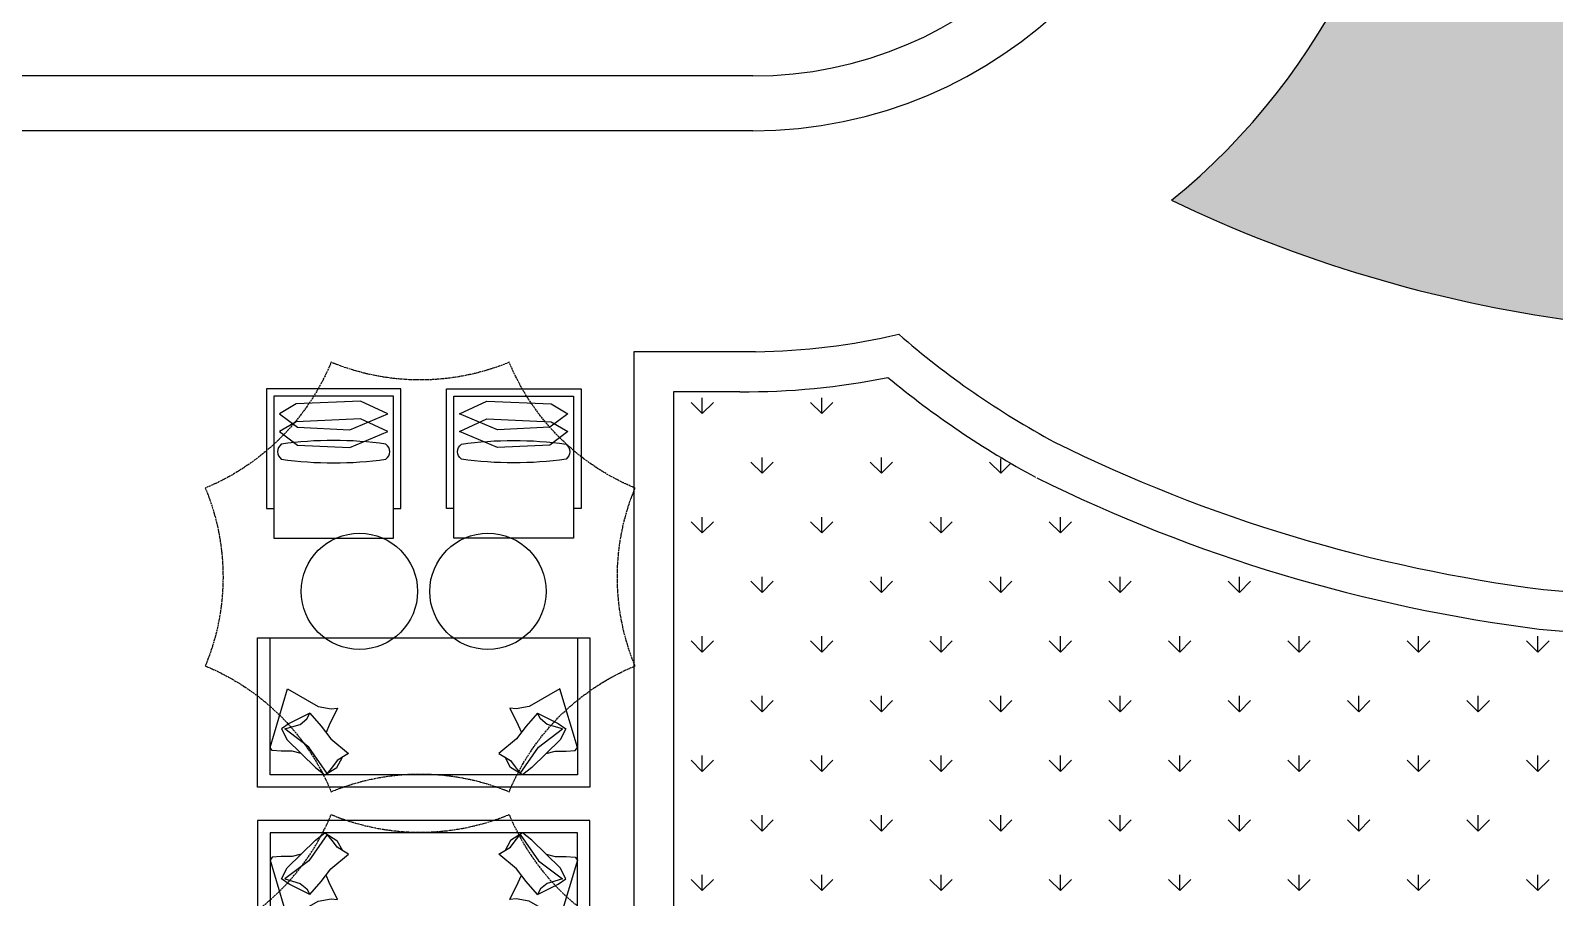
# Model space of a CAD drawing. Header units: millimetres. Extents: x -6033 to 120673, y -4970 to 90533.
# Drawn here: x 62877 to 72050, y 44494 to 49717 of the extents above; entities that cross this region are included whole.
import ezdxf

# ---------------------------------------------------------------- set-up
doc = ezdxf.new("R2010")
doc.units = ezdxf.units.MM
doc.linetypes.add('I-AR$0$ACAD_ISO02W100', pattern=[15, 12, -3])
for name, color, linetype in [('I-AR$0$3-地面', 8, 'Continuous'), ('I-AR$0$9-填充', 8, 'Continuous'), ('I-AR$0$A-stairs', 2, 'Continuous'), ('I-AR$0$L-ELEV-MARK', 253, 'Continuous'), ('I-AR$0$P-平面活动家具', 1, 'Continuous')]:
    doc.layers.add(name, color=color, linetype=linetype)
doc.layers.add('I-AR$0$I-SCOPE', color=252, linetype='Continuous', lineweight=35)
pattern_1 = [(90, (-273251.6522538068, 190733.4542391462), (-359.2102448, 359.2102448), [95.25, -623.1704896]), (45, (-273251.6522538068, 190733.4542391462), (-359.2102448427661, 359.2102448427661), [95.25, -412.75]), (135, (-273251.6522538068, 190733.4542391462), (-359.2102448427661, -359.2102448427661), [95.25, -412.75])]

# ---------------------------------------------------------------- blocks, each defined once
blk = doc.blocks.new('I-AR$0$pool-sofa')
at = {"layer": 'I-AR$0$P-平面活动家具'}
for points in [[(7569.645446275491, 29240.81226587633), (9569.645446275492, 29240.81226587633), (9569.645446275492, 30140.81226587633), (7569.645446275491, 30140.81226587633)], [(7644.645446275491, 29315.81226587633), (9494.645446275492, 29315.81226587633), (9494.645446275492, 30140.81226587633), (7644.645446275491, 30140.81226587633)]]:
    blk.add_lwpolyline(points, close=True, dxfattribs=at)
at = {"layer": 'I-AR$0$P-平面活动家具', "ltscale": 0.05}
for points in [[(7832.800743481449, 29443.53543106959), (7777.769579566418, 29458.84280850624), (7712.50853556313, 29458.14327797413), (7657.906206452403, 29461.9600401651), (7644.645446275491, 29479.58301202728), (7749.224546663593, 29833.74812315072), (7934.261296441588, 29726.56131630413), (8013.597204655495, 29713.76549831953), (8050.530895682182, 29716.36299936542), (8001.427003691336, 29614.14862435039), (7981.890629327142, 29570.84494636593)], [(9306.490149069534, 29443.53543106959), (9361.521312984565, 29458.84280850624), (9426.782356987853, 29458.14327797413), (9481.38468609858, 29461.9600401651), (9494.645446275492, 29479.58301202728), (9390.06634588739, 29833.74812315072), (9205.029596109394, 29726.56131630413), (9125.693687895488, 29713.76549831953), (9088.759996868801, 29716.36299936542), (9137.863888859647, 29614.14862435039), (9157.40026322384, 29570.84494636593)], [(7884.084236087975, 29686.25673113834), (7759.934822180657, 29625.10607598008), (7714.057348157351, 29592.1354078051), (7747.477051456633, 29526.75511458905), (7918.124435506251, 29360.31574755012), (7975.053166820783, 29315.81226587633), (8047.833063458223, 29360.54513162712), (8080.14926131544, 29421.92777728642)], [(9255.206656463008, 29686.25673113834), (9379.356070370326, 29625.10607598008), (9425.233544393632, 29592.1354078051), (9391.81384109435, 29526.75511458905), (9221.166457044732, 29360.31574755012), (9164.2377257302, 29315.81226587633), (9091.45782909276, 29360.54513162712), (9059.141631235543, 29421.92777728642)]]:
    blk.add_lwpolyline(points, dxfattribs=at)
for points in [[(8019.864115362971, 29363.31837857309), (7989.035032039682, 29324.4059700265), (7879.297535216071, 29483.26210530161), (7734.220356549208, 29592.1354078051), (7826.088429307579, 29619.6608544982), (7867.219264737038, 29653.29588639975), (7884.084236087975, 29686.25673113834), (7953.487036977486, 29609.46646813974), (8010.294221676812, 29532.22342459212), (8116.617022943682, 29443.74565028765), (8087.46006959681, 29426.54421303807), (8048.110757637259, 29401.69695080085)], [(9119.426777188011, 29363.31837857309), (9150.2558605113, 29324.4059700265), (9259.993357334912, 29483.26210530161), (9405.070536001775, 29592.1354078051), (9313.202463243404, 29619.6608544982), (9272.071627813944, 29653.29588639975), (9255.206656463008, 29686.25673113834), (9185.803855573497, 29609.46646813974), (9128.99667087417, 29532.22342459212), (9022.6738696073, 29443.74565028765), (9051.830822954173, 29426.54421303807), (9091.180134913724, 29401.69695080085)]]:
    blk.add_lwpolyline(points, close=True, dxfattribs=at)
blk = doc.blocks.new('I-AR$0$pool-chair')
at = {"layer": 'I-AR$0$P-平面活动家具'}
blk.add_lwpolyline([(7583.431403038206, 27375.4592798413), (8383.431403038148, 27375.45927984094), (8383.431403038156, 28325.45927984115), (7583.431403038211, 28325.45927984151)], close=True, dxfattribs=at)
for points in [[(7583.43140303821, 28125.45927984133), (7533.43140303821, 28125.45927984133), (7533.431403038183, 27325.45927984133), (8433.431403038183, 27325.45927984133), (8433.431403038188, 28125.45927984133), (8383.431403038154, 28125.45927984133)], [(7621.04293952445, 27611.40440998139), (7802.902928042509, 27527.29669840267), (8233.14011066156, 27546.28981285827), (8345.666630010122, 27611.25702909514), (8224.993877631896, 27702.29258525936), (7874.840591478445, 27718.57611960085), (7621.04293952445, 27611.40440998139)], [(7621.04293952445, 27492.02656301955), (7802.902928042509, 27407.91885144083), (8233.14011066156, 27426.91196589643), (8345.666630010122, 27491.8791821333), (8224.993877631896, 27582.91473829752), (7874.840591478445, 27599.19827263901), (7621.04293952445, 27492.02656301955)]]:
    blk.add_lwpolyline(points, dxfattribs=at)
for centre, radius, start, end in [((7670.931403038167, 27745.98108734847), 62.49999999998617, 126.8698976458505, 233.1301023541421), ((7983.431403038182, 25358.48108734848), 2462.500000000003, 81.82876644005023, 98.17123355994975), ((8295.9314030382, 27745.98108734847), 62.49999999998617, 306.8698976458361, 53.13010235418405), ((7983.431403038182, 30133.48108734849), 2462.500000000003, 261.828766440026, 278.1712335599741)]:
    blk.add_arc(centre, radius, start, end, dxfattribs=at)
blk = doc.blocks.new('I-AR$0$A$C5e96f56e')
at = {"layer": 'I-AR$0$L-ELEV-MARK', "color": 252, "linetype": 'I-AR$0$ACAD_ISO02W100'}
for centre, start, end in [((-989.9494936630363, 2389.94949366356), 270, 314.9999999976418), ((989.9494936595438, 2389.949493663502), 225, 270), ((-2389.949493663036, 989.9494936636183), 314.9999999976418, 0), ((2389.949493667344, 989.9494936636765), 180, 225), ((-2389.94949366292, -989.9494936589617), 0, 45), ((2389.949493667344, -989.9494936589035), 134.9999999976418, 180), ((-989.9494936630363, -2389.949493658787), 45, 90), ((989.9494936595438, -2389.949493658787), 90, 134.9999999976418)]:
    blk.add_arc(centre, 1400, start, end, dxfattribs=at)
blk = doc.blocks.new('I-AR')
at = {"layer": 'I-AR$0$9-填充'}
h = blk.add_hatch(dxfattribs=at)
h.set_pattern_fill('GRASS', color=256, scale=20)
h.set_pattern_definition(pattern_1)
edge = h.paths.add_edge_path()
edge.add_line((96200, 65940), (67080, 65940))
edge.add_line((67080, 65940), (67098.56772479462, 65404.42143392797))
edge.add_arc((66800.59285495663, 58350.82716810788), 7059.885345376705, 59.555843105020074, 87.58101235503852, ccw=False)
edge.add_arc((66906.49363074219, 58690.435928249), 6713.926906089807, -7.215279069314988, 58.866463392851585, ccw=False)
edge.add_arc((66662.11441001808, 58632.79464086366), 6949.686958628766, 311.2033822070371, 353.509241579528, ccw=False)
edge.add_line((71240.10862691654, 53404.01679389164), (71240.10862691654, 51864.1770050895))
edge.add_arc((67179.426417273, 51841.1126786668), 4060.747710812019, -50.80688439189572, 0.32543161034237755, ccw=False)
edge.add_arc((73234.28660323424, 55945.38266907228), 8047.017238033767, 244.3073907732731, 262.3810128212969)
edge.add_arc((72594.40225089621, 52652.27799340905), 4702.300663284884, 264.7896409812221, 298.7984684725511)
edge.add_arc((72620.93916342175, 53741.83595042868), 5670.870263654464, 293.2517854655098, 330.6093027463011)
edge.add_arc((73250.80273834476, 52752.0384155091), 4669.216621075791, 337.4147043296702, 357.6494503984037)
edge.add_arc((84681.55240436131, 51782.82073227296), 6810.015933267933, 142.3864570404765, 173.4423989128501, ccw=False)
edge.add_arc((84374.33677422674, 52142.85514023763), 6347.66766899079, 93.15542869634908, 143.2683220727298, ccw=False)
edge.add_arc((84658.98816873273, 52466.32591896318), 6047.901985582997, 43.873240230559304, 96.0179040917115, ccw=False)
edge.add_arc((84453.25547138369, 51889.92360785799), 6601.338333766303, -39.79963821011472, 46.242770026181006, ccw=False)
edge.add_arc((81977.60784296179, 54545.90765867641), 10213.63518444022, 299.3577383532407, 317.6421154930655, ccw=False)
edge.add_arc((89994.78118272172, 40495.08083228706), 5964.052808016905, 120.308866941474, 149.0495847369888)
edge.add_arc((87881.37239511451, 41845.80067141893), 3457.635540556235, 150.2340941762149, 180.1543724875687)
edge.add_arc((85724.12870252365, 42303.87885726741), 1381.826173200813, 199.7699118248811, 246.5201334327749)
edge.add_arc((82877.2327868999, 37779.21967953871), 3985.327974789196, -35.309581790730476, 54.816404415500074, ccw=False)
edge.add_arc((80299.08139790548, 40760.85994444831), 7869.279253358517, 301.873360268039, 317.80806438167986, ccw=False)
edge.add_arc((84638.83056885703, 33541.60470388152), 567.3400906768735, 108.9700077243262, 192.3596683134018)
edge.add_arc((84831.74482778413, 33583.87731577703), 764.8315715407028, 192.3596683134025, 228.2216972283975)
edge.add_arc((87824.90804032749, 35941.96613408843), 4565.624419428991, 219.897175101431, 247.6207879858491)
edge.add_arc((89768.45910380734, 40705.18112126525), 9710.085716633463, 247.7172706748629, 260.9367800147598)
edge.add_arc((85123.5449576187, 20762.35167126564), 10812.49754468073, 51.718316115996686, 73.25431967458098, ccw=False)
edge.add_arc((87587.82646075264, 24098.68160498494), 6668.18964409117, 6.697701199655683, 50.579299126780086, ccw=False)
edge.add_line((94210.50790942414, 24876.39849369839), (96200.00000000047, 24876.39849369839))
edge.add_line((96200, 24876.39849369839), (96200, 65940))
h.paths.add_polyline_path([(79188.21396048786, 58194.70486277889), (76733.91714635445, 58362.11796900173), (76901.33025257709, 60816.41478313503), (79355.6270667105, 60649.00167691219)], flags=16)
h.paths.add_polyline_path([(78974.39963007392, 58439.82408297478), (76979.03636655072, 58575.93229941613), (77115.14458299195, 60571.29556293912), (79110.50784651516, 60435.1873464978)], flags=0)
h = blk.add_hatch(dxfattribs=at)
h.set_pattern_fill('GRASS', color=256, scale=20)
h.set_pattern_definition(pattern_1)
h.paths.add_polyline_path([(72039.88993051508, 43323.37970135696), (66736.40636357898, 43323.37970135696), (66736.40636357898, 47540.84223780019), (67135.79376161471, 47540.84223780019, 0.05308976896595777), (68026.54472520901, 47627.04305255288, 0.04941643247635087), (68919.90268008644, 47023.18059761255, 0.08380965647664035), (71946.5396132567, 46110.89822130199, 0.1474850686662842), (75668.74034640007, 46849.23527285215, 0.1651522259988702), (79233.30514703086, 50137.02929380894, 0.08978096657328384), (79769.66950339498, 52404.05356219455, -0.1340931946128999), (80765.71797912335, 54808.82199953339, -0.2199925599541282), (84160.7436819314, 56638.10320494944, -0.2310382246045116), (87686.57099251216, 55333.67627093985, -0.3940001540958336), (88102.9223605222, 48892.5141667682, -0.07905053784504817), (86045.50165902963, 47267.29612624753, 0.1308033536829855), (83263.27495381003, 44495.49076381759, 0.06253693498884307), (82350.18951472128, 41902.81886222624, 0.186529228159533), (79344.38717179978, 39992.32384655465), (72039.88993051508, 39992.32384655465)])
at = {"layer": 'I-AR$0$I-SCOPE'}
h = blk.add_hatch(dxfattribs=at)
h.set_pattern_fill('ANSI31', color=256, scale=200)
h.set_pattern_definition([(45, (0, 0), (-449.0128060534577, 449.0128060534577), [])])
h.paths.add_polyline_path([(63300.00000000001, 72640), (66630, 72640), (66630, 70889.38256153524), (90600, 70889.99999999999), (90600, 66390.00000000001), (96650.00000000001, 66390.00000000001), (96650, 24876.39849369839), (18340, 24876.39849369839), (18340, 66390), (48090, 66390), (48090, 72640), (51400, 72640), (51400, 72649.88673694879), (52869.5, 72649.88673694879), (52869.5, 72640), (55240.00000000001, 72640), (55240.00000000001, 72790.00000000013), (59460, 72790.00000000013), (59460, 72640), (61830.5, 72640), (61830.5, 72649.88673694879), (63300, 72649.88673694879)], flags=16)
h.paths.add_polyline_path([(7330, 0), (7330, -1770), (11180, -1770), (11180, 0), (18450, 0), (18449.99999999991, 2899.999999999971), (27550, 2899.999999999971), (27550, 18090), (37037.33127936907, 18090), (37037.33127936907, 17350), (96200, 17350), (96200, 18120), (114640, 18120), (114640, 84500), (0, 84500), (0, 0)])
at = {"layer": 'I-AR$0$3-地面', "color": 3}
for points in [[(69745.55983149866, 48693.95026289285, 0.07902494152010688), (72167.37394366646, 47969.40725498868, 0.1494903790776967), (74859.64272537129, 48531.55995880257, 0.1644620891196963), (77561.93158908421, 50958.78665213217, 0.0885208693944569), (77916.09067910677, 52560.53832592117, -0.1363426487909869), (79287.02959746541, 55939.19423536878, -0.2222115194932346), (84024.93077127822, 58480.89902467502, -0.2315331471331347), (89018.76880915416, 56657.91645175905, -0.3941242439845038), (89524.98162889248, 47664.37493578097, -0.07995034439916945), (86984.95492966333, 45643.95175931734, 0.126066591511197), (84879.93373723282, 43562.36978284162, 0.1312986331962786), (84423.74940455193, 41836.48474696086, -0.6534515205915413)], [(68934.9408440576, 47021.22286216912, 0.0836926837507415), (71957.62388624763, 46110.89822130199, 0.1474850686662822), (75679.82461939054, 46849.23527285215, 0.1651522259988705), (79244.38942002179, 50137.02929380894, 0.08978096657328317), (79780.75377638591, 52404.05356219452, -0.1340931946129016), (80776.80225211428, 54808.82199953342, -0.2199925599541261), (84171.82795492234, 56638.10320494944, -0.2310382246045153), (87697.6552655031, 55333.67627093982, -0.3940001540958293), (88114.00663351314, 48892.5141667682, -0.0790505378450552), (86056.58593202056, 47267.29612624741, 0.1308033536829759), (83274.35922680097, 44495.49076381765, 0.06253693498884483), (82361.27378771175, 41902.81886222624, 0.06253693498884483)]]:
    blk.add_lwpolyline(points, format="xyb", dxfattribs=at)
at = {"layer": 'I-AR$0$3-地面'}
blk.add_lwpolyline([(69041.38535241177, 47236.32648055154, 0.08359942486663208), (71984.27000692906, 46349.43971727413, 0.147690973347304), (75574.66859247768, 47065.14597210562, 0.1650844092264785), (79028.58007793594, 50242.5725254555, 0.08970594841766578), (79541.54356441321, 52425.37360493073, -0.134439019216058), (80585.93940926623, 54954.33760331661, -0.2196386679101062), (84152.54299380677, 56877.36976071243, -0.2303985674817783), (87866.83845895482, 55504.01492044801, -0.3940411340379707), (88295.23563074181, 48735.02372293684, -0.07920977747029218), (86175.25371138332, 47058.68105980247, 0.1304902195776243), (83485.61422732519, 44381.33630324373, 0.06607052267363284), (82563.128914678, 41695.74592414475, 0.132171397382623)], format="xyb", dxfattribs=at)
blk.add_lwpolyline([(67241.68328749621, 47780.84223780019), (66507.49063656991, 47780.84223780019), (66507.49063656991, 43132.53126981994)], dxfattribs=at)
at = {"layer": 'I-AR$0$3-地面', "color": 3}
blk.add_lwpolyline([(67146.87803460564, 47540.84223780019), (66747.49063656991, 47540.84223780019), (66747.49063656991, 43323.37970135696), (72118.65609273082, 43323.37970135696)], dxfattribs=at)
for centre, radius, start, end in [((67179.426417273, 51841.11267866677), 4060.747710812017, 309.1931156220633, 359.6745683893251), ((67187.47752378276, 51766.67115535043), 4226.023942067211, 269.4332206184795, 281.6054167672498), ((71531.81566904066, 51833.61408114395), 5468.508051494792, 230.2852952342179, 241.5548275814845)]:
    blk.add_arc(centre, radius, start, end, dxfattribs=at)
at = {"layer": 'I-AR$0$3-地面'}
for centre, radius, start, end in [((67179.426417273, 51841.11267866677), 4060.747710812017, 270.878457841502, 283.1412246209171), ((71531.81566904066, 51833.61408114395), 5228.508051494792, 229.0150975259971, 241.5548275814845)]:
    blk.add_arc(centre, radius, start, end, dxfattribs=at)
at = {"layer": 'I-AR$0$A-stairs'}
for p, q in [((67224.0243539256, 49443.04835224972), (57369.28386240778, 49443.04835224972)), ((67224.0243539256, 49113.04835224972), (57369.28386240778, 49113.04835224972))]:
    blk.add_line(p, q, dxfattribs=at)
for radius in [2375, 2705]:
    blk.add_arc((67224.0243539256, 51818.04835224972), radius, 270, 0, dxfattribs=at)
at = {"layer": 'I-AR$0$P-平面活动家具'}
for centre in [(64856.82049372932, 46337.97039912411), (65630.45772368973, 46337.97039912411)]:
    blk.add_circle(centre, 350, dxfattribs=at)
at = {"layer": 'I-AR$0$L-ELEV-MARK', "xscale": -0.9999999999999992, "rotation": 202.5}
blk.add_blockref('I-AR$0$A$C5e96f56e', (65222.59357572254, 46424.63980562039), dxfattribs=at)
at = {"layer": 'I-AR$0$L-ELEV-MARK', "rotation": 337.4999999999907}
blk.add_blockref('I-AR$0$A$C5e96f56e', (65222.59357572207, 43700.20419344836), dxfattribs=at)
at = {"layer": 'I-AR$0$P-平面活动家具', "yscale": 0.8999999999999998, "zscale": 0.8999999999999998, "rotation": 180}
for p, xscale in [((71886.86101194238, 72150.88375098453), 0.8999999999999998), ((58600.41720547667, 72150.88375098453), -0.8999999999999998)]:
    blk.add_blockref('I-AR$0$pool-chair', p, dxfattribs=dict(at, xscale=xscale))
at = {"layer": 'I-AR$0$P-平面活动家具', "xscale": -1}
blk.add_blockref('I-AR$0$pool-sofa', (73813.28455498489, 15917.15813324784), dxfattribs=at)
at = {"layer": 'I-AR$0$P-平面活动家具', "rotation": 180}
blk.add_blockref('I-AR$0$pool-sofa', (73813.28455498489, 74198.7826650005), dxfattribs=at)

msp = doc.modelspace()

# ---------------------------------------------------------------- block references
msp.add_blockref('I-AR', (0, 0))

doc.saveas('drawing.dxf')
